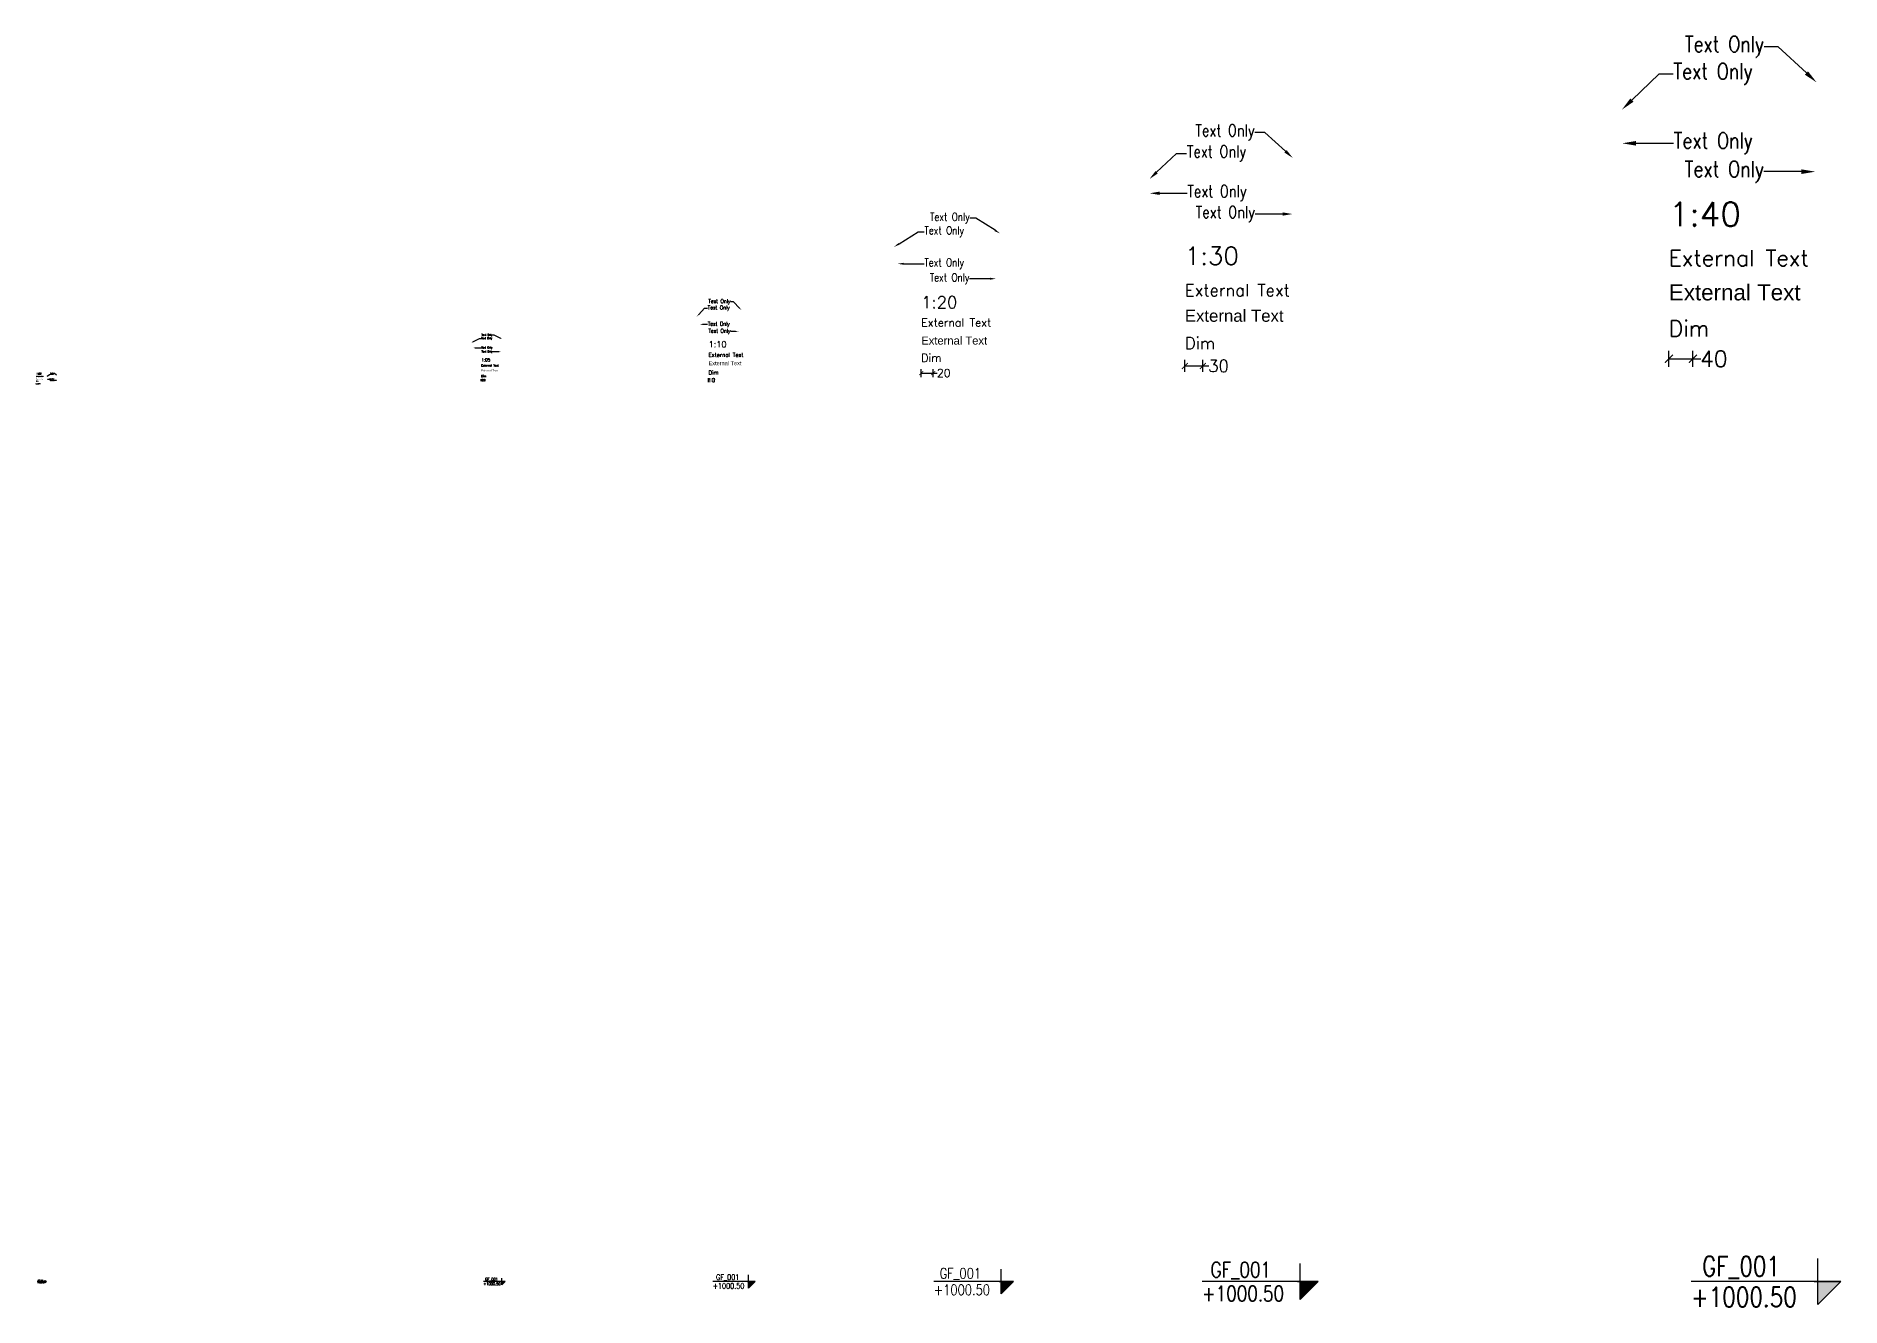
# Model space of a CAD drawing. Header units: millimetres. Extents: x 20588 to 267277, y 8853 to 162867.
# Drawn here: x 20588 to 29612, y 112237 to 118594 of the extents above; entities that cross this region are included whole.
import ezdxf
from ezdxf import colors
from ezdxf.entities.mleader import LeaderData, LeaderLine
from ezdxf.enums import TextEntityAlignment as Align
from ezdxf.math import Vec2, Vec3

# ---------------------------------------------------------------- set-up
doc = ezdxf.new("R2010")
doc.units = ezdxf.units.MM
doc.header["$MEASUREMENT"] = 0
doc.layers.get('Defpoints').update_dxf_attribs({"color": 8})
for name, color, linetype in [('Ano_Tag_Lvl', 95, 'Continuous'), ('Dim_Arc_02', 4, 'Continuous'), ('Dim_Arc_05', 4, 'Continuous'), ('Dim_Arc_10', 4, 'Continuous'), ('Dim_Arc_100', 4, 'Continuous'), ('Dim_Arc_20', 4, 'Continuous'), ('Dim_Arc_30', 4, 'Continuous'), ('Dim_Arc_40', 4, 'Continuous'), ('Hth_Section tag', 204, 'Continuous'), ('Txt_Arc', 95, 'Continuous'), ('Txt_Tag', 95, 'Continuous')]:
    doc.layers.add(name, color=color, linetype=linetype)
doc.styles.add('ARIAL', font='arial.ttf')
doc.styles.add('Jwalant', font='romans.shx', dxfattribs={"width": 0.8})
doc.styles.add('MSA_Standard', font='romans.shx')
doc.dimstyles.new('Msa_1_02', dxfattribs={"dimscale": 2, "dimtxt": 2, "dimasz": 1, "dimexe": 1, "dimexo": 0, "dimgap": 0, "dimtad": 0, "dimdec": 0, "dimzin": 0, "dimdsep": 46, "dimtxsty": 'MSA_Standard', "dimblk": 'ARCHTICK', "dimcen": 0.09, "dimclrd": 4, "dimclre": 4, "dimclrt": 6, "dimadec": 0, "dimazin": 0, "dimtfac": 1, "dimtdec": 0, "dimtofl": 0, "dimtmove": 1, "dimatfit": 3, "dimfxl": 0, "dimtolj": 1, "dimtzin": 0, "dimlwd": -1, "dimlwe": -1, "dimarcsym": 0})
doc.dimstyles.new('Msa_1_05', dxfattribs={"dimscale": 5, "dimtxt": 2, "dimasz": 1, "dimexe": 1, "dimexo": 0, "dimgap": 0, "dimtad": 0, "dimdec": 0, "dimzin": 0, "dimdsep": 46, "dimtxsty": 'MSA_Standard', "dimblk": 'ARCHTICK', "dimcen": 0.09, "dimclrd": 4, "dimclre": 4, "dimclrt": 6, "dimadec": 0, "dimazin": 0, "dimtfac": 1, "dimtdec": 0, "dimtofl": 0, "dimtmove": 0, "dimatfit": 3, "dimfxl": 0, "dimtolj": 1, "dimtzin": 0, "dimlwd": -1, "dimlwe": -1, "dimarcsym": 0})
doc.dimstyles.new('Msa_1_10', dxfattribs={"dimscale": 10, "dimtxt": 2, "dimasz": 1, "dimexe": 1, "dimexo": 0, "dimgap": 0, "dimtad": 0, "dimdec": 0, "dimzin": 0, "dimdsep": 46, "dimtxsty": 'MSA_Standard', "dimblk": 'ARCHTICK', "dimcen": 0.09, "dimclrd": 4, "dimclre": 4, "dimclrt": 6, "dimadec": 0, "dimazin": 0, "dimtfac": 1, "dimtdec": 0, "dimtofl": 0, "dimtmove": 0, "dimatfit": 3, "dimfxl": 0, "dimtolj": 1, "dimtzin": 0, "dimlwd": -1, "dimlwe": -1, "dimarcsym": 0})
doc.dimstyles.new('Msa_1_20', dxfattribs={"dimscale": 20, "dimtxt": 2, "dimasz": 1, "dimexe": 1, "dimexo": 0, "dimgap": 0, "dimtad": 0, "dimdec": 0, "dimzin": 0, "dimdsep": 46, "dimtxsty": 'MSA_Standard', "dimblk": 'ARCHTICK', "dimcen": 0.09, "dimclrd": 4, "dimclre": 4, "dimclrt": 6, "dimadec": 0, "dimazin": 0, "dimtfac": 1, "dimtdec": 0, "dimtofl": 0, "dimtmove": 0, "dimatfit": 3, "dimfxl": 0, "dimtolj": 1, "dimtzin": 0, "dimlwd": -1, "dimlwe": -1, "dimarcsym": 0})
doc.dimstyles.new('Msa_1_30', dxfattribs={"dimscale": 30, "dimtxt": 2, "dimasz": 1, "dimexe": 1, "dimexo": 0, "dimgap": 0, "dimtad": 0, "dimdec": 0, "dimzin": 0, "dimdsep": 46, "dimtxsty": 'MSA_Standard', "dimblk": 'ARCHTICK', "dimcen": 0.09, "dimclrd": 4, "dimclre": 4, "dimclrt": 6, "dimadec": 0, "dimazin": 0, "dimtfac": 1, "dimtdec": 0, "dimtofl": 0, "dimtmove": 0, "dimatfit": 3, "dimfxl": 0, "dimtolj": 1, "dimtzin": 0, "dimlwd": -1, "dimlwe": -1, "dimarcsym": 0})
doc.dimstyles.new('Msa_1_40', dxfattribs={"dimscale": 40, "dimtxt": 2, "dimasz": 1, "dimexe": 1, "dimexo": 0, "dimgap": 0, "dimtad": 0, "dimdec": 0, "dimzin": 0, "dimdsep": 46, "dimtxsty": 'MSA_Standard', "dimblk": 'ARCHTICK', "dimcen": 0.09, "dimclrd": 4, "dimclre": 4, "dimclrt": 6, "dimadec": 0, "dimazin": 0, "dimtfac": 1, "dimtdec": 0, "dimtofl": 0, "dimtmove": 0, "dimatfit": 3, "dimfxl": 0, "dimtolj": 1, "dimtzin": 0, "dimlwd": -1, "dimlwe": -1, "dimarcsym": 0})

# ---------------------------------------------------------------- blocks, each defined once
blk = doc.blocks.new('_ArchTick')
at = {"linetype": 'ByBlock', "const_width": 0.15}
blk.add_lwpolyline([(-0.5, -0.5), (0.5, 0.5)], dxfattribs=at)
blk = doc.blocks.new('*D4')
at = {"layer": 'Defpoints', "color": 0, "transparency": 16777216}
for p in [(28871.6, 116980), (28751.6, 116896.3), (28871.6, 116896.3)]:
    blk.add_point(p, dxfattribs=at)
at = {"layer": 'Dim_Arc_40', "color": 4, "transparency": 16777216}
for p, q in [((28751.6, 116940), (28751.6, 117020)), ((28751.6, 116980), (28871.6, 116980)), ((28871.6, 116940), (28871.6, 117020)), ((28871.6, 116980), (28911.6, 116980))]:
    blk.add_line(p, q, dxfattribs=at)
at = {"layer": 'Dim_Arc_40', "color": 4, "transparency": 16777216, "xscale": 40, "yscale": 40, "zscale": 40, "rotation": 180}
blk.add_blockref('_ArchTick', (28751.6, 116980), dxfattribs=at)
at = {"layer": 'Dim_Arc_40', "color": 4, "transparency": 16777216, "xscale": 40, "yscale": 40, "zscale": 40}
blk.add_blockref('_ArchTick', (28871.6, 116980), dxfattribs=at)
at = {"layer": 'Dim_Arc_40', "color": 6, "transparency": 16777216, "insert": (28976.3, 116980), "char_height": 80, "attachment_point": 5, "style": 'MSA_Standard'}
blk.add_mtext('\\A1;40', dxfattribs=at)
blk = doc.blocks.new('*D5')
at = {"layer": 'Defpoints', "color": 0, "transparency": 16777216}
for p in [(26331.4, 116881.6), (26421.4, 116944.4), (26421.4, 116881.6)]:
    blk.add_point(p, dxfattribs=at)
at = {"layer": 'Dim_Arc_30', "color": 4, "transparency": 16777216}
for p, q in [((26331.4, 116914.4), (26331.4, 116974.4)), ((26421.4, 116914.4), (26421.4, 116974.4)), ((26331.4, 116944.4), (26421.4, 116944.4)), ((26421.4, 116944.4), (26451.4, 116944.4))]:
    blk.add_line(p, q, dxfattribs=at)
at = {"layer": 'Dim_Arc_30', "color": 4, "transparency": 16777216, "xscale": 30, "yscale": 30, "zscale": 30, "rotation": 180}
blk.add_blockref('_ArchTick', (26331.4, 116944.4), dxfattribs=at)
at = {"layer": 'Dim_Arc_30', "color": 4, "transparency": 16777216, "xscale": 30, "yscale": 30, "zscale": 30}
blk.add_blockref('_ArchTick', (26421.4, 116944.4), dxfattribs=at)
at = {"layer": 'Dim_Arc_30', "color": 6, "transparency": 16777216, "insert": (26500, 116944.4), "char_height": 60, "attachment_point": 5, "style": 'MSA_Standard'}
blk.add_mtext('\\A1;30', dxfattribs=at)
blk = doc.blocks.new('*D6')
at = {"layer": 'Defpoints', "color": 0, "transparency": 16777216}
for p in [(25013.7, 116867), (25073.7, 116908.8), (25073.7, 116867)]:
    blk.add_point(p, dxfattribs=at)
at = {"layer": 'Dim_Arc_20', "color": 4, "transparency": 16777216}
for p, q in [((25013.7, 116888.8), (25013.7, 116928.8)), ((25013.7, 116908.8), (25073.7, 116908.8)), ((25073.7, 116888.8), (25073.7, 116928.8)), ((25073.7, 116908.8), (25093.7, 116908.8))]:
    blk.add_line(p, q, dxfattribs=at)
at = {"layer": 'Dim_Arc_20', "color": 4, "transparency": 16777216, "xscale": 20, "yscale": 20, "zscale": 20, "rotation": 180}
blk.add_blockref('_ArchTick', (25013.7, 116908.8), dxfattribs=at)
at = {"layer": 'Dim_Arc_20', "color": 4, "transparency": 16777216, "xscale": 20, "yscale": 20, "zscale": 20}
blk.add_blockref('_ArchTick', (25073.7, 116908.8), dxfattribs=at)
at = {"layer": 'Dim_Arc_20', "color": 6, "transparency": 16777216, "insert": (25126.1, 116908.8), "char_height": 40, "attachment_point": 5, "style": 'MSA_Standard'}
blk.add_mtext('\\A1;20', dxfattribs=at)
blk = doc.blocks.new('*D7')
at = {"layer": 'Defpoints', "color": 0, "transparency": 16777216}
for p in [(23980, 116873.2), (23950, 116852.3), (23980, 116852.3)]:
    blk.add_point(p, dxfattribs=at)
at = {"layer": 'Dim_Arc_10', "color": 4, "transparency": 16777216}
for p, q in [((23950, 116863.2), (23950, 116883.2)), ((23950, 116873.2), (23950.2, 116873.2)), ((23980, 116873.2), (23979.7, 116873.2)), ((23980, 116863.2), (23980, 116883.2))]:
    blk.add_line(p, q, dxfattribs=at)
at = {"layer": 'Dim_Arc_10', "color": 4, "transparency": 16777216, "xscale": 10, "yscale": 10, "zscale": 10, "rotation": 180}
blk.add_blockref('_ArchTick', (23950, 116873.2), dxfattribs=at)
at = {"layer": 'Dim_Arc_10', "color": 4, "transparency": 16777216, "xscale": 10, "yscale": 10, "zscale": 10}
blk.add_blockref('_ArchTick', (23980, 116873.2), dxfattribs=at)
at = {"layer": 'Dim_Arc_10', "color": 6, "transparency": 16777216, "insert": (23965, 116873.2), "char_height": 20, "attachment_point": 5, "style": 'MSA_Standard'}
blk.add_mtext('\\A1;10', dxfattribs=at)
blk = doc.blocks.new('*D15')
at = {"layer": 'Defpoints', "color": 0, "transparency": 16777216}
for p in [(22833.6, 116873.2), (22813.6, 116852.3), (22833.6, 116852.3)]:
    blk.add_point(p, dxfattribs=at)
at = {"layer": 'Dim_Arc_05', "color": 4, "transparency": 16777216}
for p, q in [((22813.6, 116868.2), (22813.6, 116878.2)), ((22813.6, 116873.2), (22815.5, 116873.2)), ((22833.6, 116873.2), (22831.7, 116873.2)), ((22833.6, 116868.2), (22833.6, 116878.2))]:
    blk.add_line(p, q, dxfattribs=at)
at = {"layer": 'Dim_Arc_05', "color": 4, "transparency": 16777216, "xscale": 5, "yscale": 5, "zscale": 5, "rotation": 180}
blk.add_blockref('_ArchTick', (22813.6, 116873.2), dxfattribs=at)
at = {"layer": 'Dim_Arc_05', "color": 4, "transparency": 16777216, "xscale": 5, "yscale": 5, "zscale": 5}
blk.add_blockref('_ArchTick', (22833.6, 116873.2), dxfattribs=at)
at = {"layer": 'Dim_Arc_05', "color": 6, "transparency": 16777216, "insert": (22823.6, 116873.2), "char_height": 10, "attachment_point": 5, "style": 'MSA_Standard'}
blk.add_mtext('\\A1;05', dxfattribs=at)
blk = doc.blocks.new('*D16')
at = {"layer": 'Defpoints', "color": 0, "transparency": 16777216}
for p in [(20589, 116842), (20609, 116855.2), (20609, 116842)]:
    blk.add_point(p, dxfattribs=at)
at = {"layer": 'Dim_Arc_02', "color": 4, "transparency": 16777216}
for p, q in [((20589, 116853.2), (20589, 116857.2)), ((20589, 116855.2), (20595.7, 116855.2)), ((20609, 116855.2), (20602.2, 116855.2)), ((20609, 116853.2), (20609, 116857.2))]:
    blk.add_line(p, q, dxfattribs=at)
at = {"layer": 'Dim_Arc_02', "color": 4, "transparency": 16777216, "xscale": 2, "yscale": 2, "zscale": 2, "rotation": 180}
blk.add_blockref('_ArchTick', (20589, 116855.2), dxfattribs=at)
at = {"layer": 'Dim_Arc_02', "color": 4, "transparency": 16777216, "xscale": 2, "yscale": 2, "zscale": 2}
blk.add_blockref('_ArchTick', (20609, 116855.2), dxfattribs=at)
at = {"layer": 'Dim_Arc_02', "color": 6, "transparency": 16777216, "insert": (20599, 116855.2), "char_height": 4, "attachment_point": 5, "style": 'MSA_Standard'}
blk.add_mtext('\\A1;02', dxfattribs=at)
blk = doc.blocks.new('Anno_Section Line')
at = {"layer": 'Hth_Section tag'}
blk.add_hatch(color=256, dxfattribs=at).paths.add_polyline_path([(332708, 109763), (335309, 112364), (332708, 112364)])
for p, q in [((332708, 109763), (332708, 114966)), ((335309, 112364), (318506, 112364)), ((332305, 112364), (335309, 112364)), ((335309, 112364), (332305, 112364)), ((332305, 112364), (335309, 112364)), ((332708, 109763), (332708, 112364)), ((335309, 112364), (332708, 109763))]:
    blk.add_line(p, q)
at = {"layer": 'Txt_Tag', "linetype": 'ByBlock', "style": 'Jwalant', "width": 0.8}
blk.add_attdef('ELEVATIONNAME', text='', height=2220, dxfattribs=at).set_placement((318500, 115189), align=Align.TOP_LEFT)
at = {"layer": 'Txt_Tag', "style": 'Jwalant', "width": 0.8}
blk.add_attdef('ELEVATIONHEIGHT', text='', height=2220, dxfattribs=at).set_placement((318488, 111730), align=Align.TOP_LEFT)

msp = doc.modelspace()

# ---------------------------------------------------------------- block references
at = {"layer": 'Ano_Tag_Lvl'}
for p, xscale, yscale, zscale in [((15417.9, 108483.5), 0.03453687585563908, 0.03453687585563908, 0.03453687585563908), ((14679.1, 107360.3), 0.04453365774533608, 0.04453365774533608, 0.04453365774533608), ((19711.9, 112053.2), 0.002767901585318889, 0.002767901585318889, 0.002767901585318889), ((20750.2, 111632.5), 0.006512709612512641, 0.006512709612512641, 0.006512709612512641), ((19951.1, 110946.1), 0.01262141496562474, 0.01262141496562474, 0.01262141496562474)]:
    msp.add_blockref('Anno_Section Line', p, dxfattribs=dict(at, xscale=xscale, yscale=yscale, zscale=zscale)).add_auto_attribs({'ELEVATIONNAME': ' GF_001', 'ELEVATIONHEIGHT': '+1000.50'})
at = {"layer": 'Ano_Tag_Lvl', "xscale": 0.0236894269607491, "yscale": 0.0236894269607491, "zscale": 0.0236894269607491, "rotation": 0.001412001459153}
msp.add_blockref('Anno_Section Line', (17531.4, 109702.2), dxfattribs=at).add_auto_attribs({'ELEVATIONNAME': ' GF_001', 'ELEVATIONHEIGHT': '+1000.50'})

# ---------------------------------------------------------------- texts
at = {"layer": 'Dim_Arc_100', "attachment_point": 1, "style": 'MSA_Standard'}
for insert, char_height, width in [((28751.6, 117171.7), 80, 171.429), ((26331.4, 117088.1), 60, 128.571), ((25013.7, 117004.6), 40, 85.714), ((20589, 116870), 4, 8.571), ((22813.6, 116899), 10, 21.429), ((23950, 116921.1), 20, 42.857)]:
    msp.add_mtext('Dim', dxfattribs=dict(at, insert=insert, char_height=char_height, width=width))
at = {"layer": 'Txt_Arc', "style": 'MSA_Standard'}
for s, height, p in [('1:40', 120, (28751.6, 117643.5)), ('1:30', 90, (26331.4, 117450.1)), ('1:20', 60, (25013.7, 117232.9)), ('1:10', 30, (23950, 117037.5)), ('1:05', 15, (22813.6, 116967.1)), ('1:02', 8, (20590.2, 116901.6))]:
    msp.add_text(s, height=height, dxfattribs=at).set_placement(p)
at = {"layer": 'Txt_Arc', "attachment_point": 1}
for insert, char_height, width, style in [((28751.6, 117524.3), 80, 1409.094, 'MSA_Standard'), ((26331.4, 117352.6), 60, 1062.142, 'MSA_Standard'), ((28751.6, 117352.3), 80, 1409.094, 'ARIAL'), ((26331.4, 117225.2), 60, 1062.142, 'ARIAL'), ((25013.7, 117181), 40, 707.749, 'MSA_Standard'), ((25013.7, 117091.2), 40, 707.749, 'ARIAL'), ((22813.6, 116952.1), 10, 175.823, 'MSA_Standard'), ((23950, 116968), 20, 349.419, 'ARIAL'), ((23950, 117009.3), 20, 349.419, 'MSA_Standard'), ((20589, 116882), 4, 93.407, 'ARIAL'), ((20589, 116893.8), 4, 93.407, 'MSA_Standard'), ((22813.6, 116926.8), 10, 175.823, 'ARIAL')]:
    msp.add_mtext('External Text', dxfattribs=dict(at, insert=insert, char_height=char_height, width=width, style=style))

# ---------------------------------------------------------------- dimensions: what is measured, and where the dimension line sits
at = {"layer": 'Dim_Arc_02'}
dim = msp.add_linear_dim(base=(20609, 116855.2), p1=(20589, 116842), p2=(20609, 116842), text='02', dimstyle='Msa_1_02', dxfattribs=at)
dim.commit()
dim.dimension.update_dxf_attribs({"geometry": '*D16', "text_midpoint": (20599, 116855.2)})
at = {"layer": 'Dim_Arc_05'}
dim = msp.add_linear_dim(base=(22833.6, 116873.2), p1=(22813.6, 116852.3), p2=(22833.6, 116852.3), text='05', dimstyle='Msa_1_05', dxfattribs=at)
dim.commit()
dim.dimension.update_dxf_attribs({"geometry": '*D15', "text_midpoint": (22823.6, 116873.2)})
at = {"layer": 'Dim_Arc_10'}
dim = msp.add_linear_dim(base=(23980, 116873.2), p1=(23950, 116852.3), p2=(23980, 116852.3), text='10', dimstyle='Msa_1_10', dxfattribs=at)
dim.commit()
dim.dimension.update_dxf_attribs({"geometry": '*D7', "text_midpoint": (23965, 116873.2)})
at = {"layer": 'Dim_Arc_20'}
dim = msp.add_linear_dim(base=(25073.7, 116908.8), p1=(25013.7, 116867), p2=(25073.7, 116867), text='20', dimstyle='Msa_1_20', dxfattribs=at)
dim.commit()
dim.dimension.update_dxf_attribs({"geometry": '*D6', "text_midpoint": (25126.1, 116908.8)})
at = {"layer": 'Dim_Arc_30'}
dim = msp.add_linear_dim(base=(26421.4, 116944.4), p1=(26331.4, 116881.6), p2=(26421.4, 116881.6), text='30', dimstyle='Msa_1_30', dxfattribs=at)
dim.commit()
dim.dimension.update_dxf_attribs({"geometry": '*D5', "text_midpoint": (26500, 116944.4)})
at = {"layer": 'Dim_Arc_40'}
dim = msp.add_linear_dim(base=(28871.6, 116980), p1=(28751.6, 116896.3), p2=(28871.6, 116896.3), text='40', dimstyle='Msa_1_40', dxfattribs=at)
dim.commit()
dim.dimension.update_dxf_attribs({"geometry": '*D4', "text_midpoint": (28976.3, 116980)})

# ---------------------------------------------------------------- leaders
at = {"layer": 'Txt_Arc'}
ml = msp.add_multileader_mtext('Standard', dxfattribs=at)
ml.set_content('{\\Fsimplex|c0;Text Only}', color=256, style='Jwalant')
ml.set_leader_properties()
ml.build(insert=Vec2(0, 0))
ml.multileader.update_dxf_attribs({"dogleg_length": 70, "arrow_head_size": 70})
ctx = ml.context
ctx.base_point, ctx.char_height, ctx.arrow_head_size, ctx.landing_gap_size, ctx.plane_origin = Vec3(28771.9, 118541.1), 80, 70, 1, Vec3(29550.7, 118362.3)
ctx.text_align_type = 2
notes = []
notes.append((ctx, [(0, (1, 1, 0), (29297.7, 118541.1), (-1, 0), 70, [(0, [(29490.7, 118362.3)], 0, [])])]))
ctx.mtext.insert, ctx.mtext.width, ctx.mtext.alignment, ctx.mtext.flow_direction = Vec3(29226.7, 118594.5), 453.761, 3, 5
ml = msp.add_multileader_mtext('Standard', dxfattribs=at)
ml.set_content('{\\Fsimplex|c0;Text Only}', color=256, style='Jwalant')
ml.set_leader_properties()
ml.build(insert=Vec2(0, 0))
ml.multileader.update_dxf_attribs({"text_right_attachment_type": 6, "dogleg_length": 70, "arrow_head_size": 70})
ctx = ml.context
ctx.base_point, ctx.char_height, ctx.arrow_head_size, ctx.landing_gap_size, ctx.plane_origin = Vec3(28773.4, 118404.8), 80, 70, 1, Vec3(28450.4, 118226)
ctx.right_attachment = 6
notes.append((ctx, [(0, (1, 1, 0), (28703.4, 118404.8), (1, 0), 70, [(0, [(28516.3, 118226)], 0, [])])]))
ctx.mtext.insert, ctx.mtext.width, ctx.mtext.flow_direction = Vec3(28774.4, 118458.2), 453.761, 5
ml = msp.add_multileader_mtext('Standard', dxfattribs=at)
ml.set_content('{\\Fsimplex|c0;Text Only}', color=256, style='Jwalant')
ml.set_leader_properties()
ml.build(insert=Vec2(0, 0))
ml.multileader.update_dxf_attribs({"dogleg_length": 50, "arrow_head_size": 50})
ctx = ml.context
ctx.base_point, ctx.char_height, ctx.arrow_head_size, ctx.landing_gap_size, ctx.plane_origin = Vec3(26337.1, 118112.8), 60, 50, 1, Vec3(26915.8, 117984.4)
ctx.text_align_type = 2
notes.append((ctx, [(0, (1, 1, 0), (26731, 118112.8), (-1, 0), 50, [(0, [(26871.6, 117984.4)], 0, [])])]))
ctx.mtext.insert, ctx.mtext.width, ctx.mtext.alignment, ctx.mtext.flow_direction = Vec3(26680, 118152.8), 341.873, 3, 5
ml = msp.add_multileader_mtext('Standard', dxfattribs=at)
ml.set_content('{\\Fsimplex|c0;Text Only}', color=256, style='Jwalant')
ml.set_leader_properties()
ml.build(insert=Vec2(0, 0))
ml.multileader.update_dxf_attribs({"text_right_attachment_type": 6, "dogleg_length": 50, "arrow_head_size": 50})
ctx = ml.context
ctx.base_point, ctx.char_height, ctx.arrow_head_size, ctx.landing_gap_size, ctx.plane_origin = Vec3(26340.5, 118007.2), 60, 50, 1, Vec3(26105.7, 117878.8)
ctx.right_attachment = 6
notes.append((ctx, [(0, (1, 1, 0), (26290.5, 118007.2), (1, 0), 50, [(0, [(26154.1, 117878.8)], 0, [])])]))
ctx.mtext.insert, ctx.mtext.width, ctx.mtext.flow_direction = Vec3(26341.5, 118047.2), 341.873, 5
ml = msp.add_multileader_mtext('Standard', dxfattribs=at)
ml.set_content('{\\Fsimplex|c0;Text Only}', color=256, style='Jwalant')
ml.set_leader_properties()
ml.build(insert=Vec2(0, 0))
ml.multileader.update_dxf_attribs({"has_dogleg": 0, "text_right_attachment_type": 6, "dogleg_length": 1, "arrow_head_size": 70})
ctx = ml.context
ctx.base_point, ctx.char_height, ctx.arrow_head_size, ctx.landing_gap_size, ctx.plane_origin = Vec3(28774.7, 118058.1), 80, 70, 1, Vec3(28517.7, 118058.1)
ctx.right_attachment = 6
notes.append((ctx, [(0, (1, 1, 0), (28773.7, 118058.1), (1, 0), 1, [(0, [(28517.7, 118058.1)], 0, [])])]))
ctx.mtext.insert, ctx.mtext.flow_direction = Vec3(28775.7, 118111.4), 5
ml = msp.add_multileader_mtext('Standard', dxfattribs=at)
ml.set_content('{\\Fsimplex|c0;Text Only}', color=256, style='Jwalant')
ml.set_leader_properties()
ml.build(insert=Vec2(0, 0))
ml.multileader.update_dxf_attribs({"has_dogleg": 0, "dogleg_length": 1, "arrow_head_size": 70})
ctx = ml.context
ctx.base_point, ctx.char_height, ctx.arrow_head_size, ctx.landing_gap_size, ctx.plane_origin = Vec3(28773.9, 117916.2), 80, 70, 1, Vec3(29484, 117916.2)
ctx.text_align_type = 2
notes.append((ctx, [(0, (1, 1, 0), (29228, 117916.2), (-1, 0), 1, [(0, [(29484, 117916.2)], 0, [])])]))
ctx.mtext.insert, ctx.mtext.alignment, ctx.mtext.flow_direction = Vec3(29226, 117969.5), 3, 5
ml = msp.add_multileader_mtext('Standard', dxfattribs=at)
ml.set_content('{\\Fsimplex|c0;Text Only}', color=256, style='Jwalant')
ml.set_leader_properties()
ml.build(insert=Vec2(0, 0))
ml.multileader.update_dxf_attribs({"has_dogleg": 0, "text_right_attachment_type": 6, "dogleg_length": 1, "arrow_head_size": 50})
ctx = ml.context
ctx.base_point, ctx.char_height, ctx.arrow_head_size, ctx.landing_gap_size, ctx.plane_origin = Vec3(26342.6, 117808.1), 60, 50, 1, Vec3(26155, 117808.1)
ctx.right_attachment = 6
notes.append((ctx, [(0, (1, 1, 0), (26341.6, 117808.1), (1, 0), 1, [(0, [(26155, 117808.1)], 0, [])])]))
ctx.mtext.insert, ctx.mtext.flow_direction = Vec3(26343.6, 117848.1), 5
ml = msp.add_multileader_mtext('Standard', dxfattribs=at)
ml.set_content('{\\Fsimplex|c0;Text Only}', color=256, style='Jwalant')
ml.set_leader_properties()
ml.build(insert=Vec2(0, 0))
ml.multileader.update_dxf_attribs({"dogleg_length": 30, "arrow_head_size": 30})
ctx = ml.context
ctx.base_point, ctx.char_height, ctx.arrow_head_size, ctx.landing_gap_size, ctx.plane_origin = Vec3(25028.6, 117683.4), 40, 30, 1, Vec3(25407.7, 117606.9)
ctx.text_align_type = 2
notes.append((ctx, [(0, (1, 1, 0), (25286.1, 117683.4), (-1, 0), 30, [(0, [(25407.7, 117606.9)], 0, [])])]))
ctx.mtext.insert, ctx.mtext.alignment, ctx.mtext.flow_direction = Vec3(25255.1, 117710.1), 3, 5
ml = msp.add_multileader_mtext('Standard', dxfattribs=at)
ml.set_content('{\\Fsimplex|c0;Text Only}', color=256, style='Jwalant')
ml.set_leader_properties()
ml.build(insert=Vec2(0, 0))
ml.multileader.update_dxf_attribs({"has_dogleg": 0, "dogleg_length": 1, "arrow_head_size": 50})
ctx = ml.context
ctx.base_point, ctx.char_height, ctx.arrow_head_size, ctx.landing_gap_size, ctx.plane_origin = Vec3(26342.4, 117704.3), 60, 50, 1, Vec3(26870.3, 117704.3)
ctx.text_align_type = 2
notes.append((ctx, [(0, (1, 1, 0), (26683.7, 117704.3), (-1, 0), 1, [(0, [(26870.3, 117704.3)], 0, [])])]))
ctx.mtext.insert, ctx.mtext.alignment, ctx.mtext.flow_direction = Vec3(26681.7, 117744.3), 3, 5
ml = msp.add_multileader_mtext('Standard', dxfattribs=at)
ml.set_content('{\\Fsimplex|c0;Text Only}', color=256, style='Jwalant')
ml.set_leader_properties()
ml.build(insert=Vec2(0, 0))
ml.multileader.update_dxf_attribs({"text_right_attachment_type": 6, "dogleg_length": 30, "arrow_head_size": 30})
ctx = ml.context
ctx.base_point, ctx.char_height, ctx.arrow_head_size, ctx.landing_gap_size, ctx.plane_origin = Vec3(25028.6, 117615.8), 40, 30, 1, Vec3(24877, 117539.4)
ctx.right_attachment = 6
notes.append((ctx, [(0, (1, 1, 0), (24998.6, 117615.8), (1, 0), 30, [(0, [(24877, 117539.4)], 0, [])])]))
ctx.mtext.insert, ctx.mtext.flow_direction = Vec3(25029.6, 117642.5), 5
ml = msp.add_multileader_mtext('Standard', dxfattribs=at)
ml.set_content('{\\Fsimplex|c0;Text Only}', color=256, style='Jwalant')
ml.set_leader_properties()
ml.build(insert=Vec2(0, 0))
ml.multileader.update_dxf_attribs({"has_dogleg": 0, "text_right_attachment_type": 6, "dogleg_length": 1, "arrow_head_size": 30})
ctx = ml.context
ctx.base_point, ctx.char_height, ctx.arrow_head_size, ctx.landing_gap_size, ctx.plane_origin = Vec3(25028.3, 117455.5), 40, 30, 1, Vec3(24895.7, 117455.5)
ctx.right_attachment = 6
notes.append((ctx, [(0, (1, 1, 0), (25027.3, 117455.5), (1, 0), 1, [(0, [(24895.7, 117455.5)], 0, [])])]))
ctx.mtext.insert, ctx.mtext.flow_direction = Vec3(25029.3, 117482.1), 5
ml = msp.add_multileader_mtext('Standard', dxfattribs=at)
ml.set_content('{\\Fsimplex|c0;Text Only}', color=256, style='Jwalant')
ml.set_leader_properties()
ml.build(insert=Vec2(0, 0))
ml.multileader.update_dxf_attribs({"has_dogleg": 0, "dogleg_length": 1, "arrow_head_size": 30})
ctx = ml.context
ctx.base_point, ctx.char_height, ctx.arrow_head_size, ctx.landing_gap_size, ctx.plane_origin = Vec3(25027.3, 117380.6), 40, 30, 1, Vec3(25387.4, 117380.6)
ctx.text_align_type = 2
notes.append((ctx, [(0, (1, 1, 0), (25255.9, 117380.6), (-1, 0), 1, [(0, [(25387.4, 117380.6)], 0, [])])]))
ctx.mtext.insert, ctx.mtext.alignment, ctx.mtext.flow_direction = Vec3(25253.9, 117407.2), 3, 5
ml = msp.add_multileader_mtext('Standard', dxfattribs=at)
ml.set_content('{\\Fsimplex|c0;Text Only}', color=256, style='Jwalant')
ml.set_leader_properties()
ml.build(insert=Vec2(0, 0))
ml.multileader.update_dxf_attribs({"text_right_attachment_type": 6, "dogleg_length": 15, "arrow_head_size": 15})
ctx = ml.context
ctx.base_point, ctx.char_height, ctx.arrow_head_size, ctx.landing_gap_size, ctx.plane_origin = Vec3(23945.2, 117233.1), 20, 15, 1, Vec3(23890.6, 117191)
ctx.right_attachment = 6
notes.append((ctx, [(0, (1, 1, 0), (23930.2, 117233.1), (1, 0), 15, [(0, [(23890.6, 117191)], 0, [])])]))
ctx.mtext.insert, ctx.mtext.flow_direction = Vec3(23946.2, 117246.5), 5
ml = msp.add_multileader_mtext('Standard', dxfattribs=at)
ml.set_content('{\\Fsimplex|c0;Text Only}', color=256, style='Jwalant')
ml.set_leader_properties()
ml.build(insert=Vec2(0, 0))
ml.multileader.update_dxf_attribs({"dogleg_length": 15, "arrow_head_size": 15})
ctx = ml.context
ctx.base_point, ctx.char_height, ctx.arrow_head_size, ctx.landing_gap_size, ctx.plane_origin = Vec3(23945.4, 117265.2), 20, 15, 1, Vec3(24114.8, 117223.1)
ctx.text_align_type = 2
notes.append((ctx, [(0, (1, 1, 0), (24075.2, 117265.2), (-1, 0), 15, [(0, [(24114.8, 117223.1)], 0, [])])]))
ctx.mtext.insert, ctx.mtext.alignment, ctx.mtext.flow_direction = Vec3(24059.2, 117278.6), 3, 5
ml = msp.add_multileader_mtext('Standard', dxfattribs=at)
ml.set_content('{\\Fsimplex|c0;Text Only}', color=256, style='Jwalant')
ml.set_leader_properties()
ml.build(insert=Vec2(0, 0))
ml.multileader.update_dxf_attribs({"has_dogleg": 0, "text_right_attachment_type": 6, "dogleg_length": 1, "arrow_head_size": 15})
ctx = ml.context
ctx.base_point, ctx.char_height, ctx.arrow_head_size, ctx.landing_gap_size, ctx.plane_origin = Vec3(23945.5, 117152.5), 20, 15, 1, Vec3(23905.5, 117152.5)
ctx.right_attachment = 6
notes.append((ctx, [(0, (1, 1, 0), (23944.5, 117152.5), (1, 0), 1, [(0, [(23905.5, 117152.5)], 0, [])])]))
ctx.mtext.insert, ctx.mtext.flow_direction = Vec3(23946.5, 117165.8), 5
ml = msp.add_multileader_mtext('Standard', dxfattribs=at)
ml.set_content('{\\Fsimplex|c0;Text Only}', color=256, style='Jwalant')
ml.set_leader_properties()
ml.build(insert=Vec2(0, 0))
ml.multileader.update_dxf_attribs({"has_dogleg": 0, "dogleg_length": 1, "arrow_head_size": 15})
ctx = ml.context
ctx.base_point, ctx.char_height, ctx.arrow_head_size, ctx.landing_gap_size, ctx.plane_origin = Vec3(23945.6, 117116.7), 20, 15, 1, Vec3(24100.5, 117116.7)
ctx.text_align_type = 2
notes.append((ctx, [(0, (1, 1, 0), (24061.4, 117116.7), (-1, 0), 1, [(0, [(24100.5, 117116.7)], 0, [])])]))
ctx.mtext.insert, ctx.mtext.alignment, ctx.mtext.flow_direction = Vec3(24059.4, 117130), 3, 5
ml = msp.add_multileader_mtext('Standard', dxfattribs=at)
ml.set_content('{\\Fsimplex|c0;Text Only}', color=256, style='Jwalant')
ml.set_leader_properties()
ml.build(insert=Vec2(0, 0))
ml.multileader.update_dxf_attribs({"text_right_attachment_type": 6, "arrow_head_size": 8})
ctx = ml.context
ctx.base_point, ctx.char_height, ctx.arrow_head_size, ctx.landing_gap_size, ctx.plane_origin = Vec3(22812.5, 117082), 10, 8, 1, Vec3(22764.8, 117073.8)
ctx.right_attachment = 6
notes.append((ctx, [(0, (1, 1, 0), (22804.5, 117082), (1, 0), 8, [(0, [(22764.8, 117061)], 0, [])])]))
ctx.mtext.insert, ctx.mtext.flow_direction = Vec3(22813.5, 117088.6), 5
ml = msp.add_multileader_mtext('Standard', dxfattribs=at)
ml.set_content('{\\Fsimplex|c0;Text Only}', color=256, style='Jwalant')
ml.set_leader_properties()
ml.build(insert=Vec2(0, 0))
ml.multileader.update_dxf_attribs({"has_dogleg": 0, "text_right_attachment_type": 6, "dogleg_length": 1, "arrow_head_size": 8})
ctx = ml.context
ctx.base_point, ctx.char_height, ctx.arrow_head_size, ctx.landing_gap_size, ctx.plane_origin = Vec3(22812.9, 117035.3), 10, 8, 1, Vec3(22772.9, 117035.3)
ctx.right_attachment = 6
notes.append((ctx, [(0, (1, 1, 0), (22811.9, 117035.3), (1, 0), 1, [(0, [(22772.9, 117035.3)], 0, [])])]))
ctx.mtext.insert, ctx.mtext.flow_direction = Vec3(22813.9, 117041.9), 5
ml = msp.add_multileader_mtext('Standard', dxfattribs=at)
ml.set_content('{\\Fsimplex|c0;Text Only}', color=256, style='Jwalant')
ml.set_leader_properties()
ml.build(insert=Vec2(0, 0))
ml.multileader.update_dxf_attribs({"arrow_head_size": 8})
ctx = ml.context
ctx.base_point, ctx.char_height, ctx.arrow_head_size, ctx.landing_gap_size, ctx.plane_origin = Vec3(22812.4, 117099), 10, 8, 1, Vec3(22918.4, 117090.7)
ctx.text_align_type = 2
notes.append((ctx, [(0, (1, 1, 0), (22878.8, 117099), (-1, 0), 8, [(0, [(22918.4, 117077.9)], 0, [])])]))
ctx.mtext.insert, ctx.mtext.alignment, ctx.mtext.flow_direction = Vec3(22869.8, 117105.6), 3, 5
ml = msp.add_multileader_mtext('Standard', dxfattribs=at)
ml.set_content('{\\Fsimplex|c0;Text Only}', color=256, style='Jwalant')
ml.set_leader_properties()
ml.build(insert=Vec2(0, 0))
ml.multileader.update_dxf_attribs({"has_dogleg": 0, "dogleg_length": 1, "arrow_head_size": 8})
ctx = ml.context
ctx.base_point, ctx.char_height, ctx.arrow_head_size, ctx.landing_gap_size, ctx.plane_origin = Vec3(22812.7, 117015.1), 10, 8, 1, Vec3(22911.2, 117015.1)
ctx.text_align_type = 2
notes.append((ctx, [(0, (1, 1, 0), (22872.1, 117015.1), (-1, 0), 1, [(0, [(22911.2, 117015.1)], 0, [])])]))
ctx.mtext.insert, ctx.mtext.alignment, ctx.mtext.flow_direction = Vec3(22870.1, 117021.8), 3, 5
ml = msp.add_multileader_mtext('Standard', dxfattribs=at)
ml.set_content('{\\Fsimplex|c0;Text Only}', color=256, style='Jwalant')
ml.set_leader_properties()
ml.build(insert=Vec2(0, 0))
ml.multileader.update_dxf_attribs({"text_right_attachment_type": 6, "dogleg_length": 3, "arrow_head_size": 3})
ctx = ml.context
ctx.base_point, ctx.char_height, ctx.arrow_head_size, ctx.landing_gap_size, ctx.plane_origin = Vec3(20657.2, 116901.6), 3, 3, 1, Vec3(20641.3, 116917)
ctx.right_attachment = 6
notes.append((ctx, [(0, (1, 1, 0), (20654.2, 116901.6), (1, 0), 3, [(0, [(20641.3, 116891.3)], 0, [])])]))
ctx.mtext.insert, ctx.mtext.flow_direction = Vec3(20658.2, 116903.6), 5
ml = msp.add_multileader_mtext('Standard', dxfattribs=at)
ml.set_content('{\\Fsimplex|c0;Text Only}', color=256, style='Jwalant')
ml.set_leader_properties()
ml.build(insert=Vec2(0, 0))
ml.multileader.update_dxf_attribs({"has_dogleg": 0, "text_right_attachment_type": 6, "dogleg_length": 1, "arrow_head_size": 3})
ctx = ml.context
ctx.base_point, ctx.arrow_head_size, ctx.landing_gap_size, ctx.plane_origin = Vec3(20655.1, 116878.5), 3, 1, Vec3(20641.3, 116878.5)
ctx.right_attachment = 6
notes.append((ctx, [(0, (1, 1, 0), (20654.1, 116878.5), (1, 0), 1, [(0, [(20641.3, 116878.5)], 0, [])])]))
ctx.mtext.insert, ctx.mtext.flow_direction = Vec3(20656.1, 116881.2), 5
ml = msp.add_multileader_mtext('Standard', dxfattribs=at)
ml.set_content('{\\Fsimplex|c0;Text Only}', color=256, style='Jwalant')
ml.set_leader_properties()
ml.build(insert=Vec2(0, 0))
ml.multileader.update_dxf_attribs({"has_dogleg": 0, "dogleg_length": 1, "arrow_head_size": 3})
ctx = ml.context
ctx.base_point, ctx.arrow_head_size, ctx.landing_gap_size, ctx.plane_origin = Vec3(20655.1, 116871.4), 3, 1, Vec3(20693.4, 116871.4)
ctx.text_align_type = 2
notes.append((ctx, [(0, (1, 1, 0), (20680.6, 116871.4), (-1, 0), 1, [(0, [(20693.4, 116871.4)], 0, [])])]))
ctx.mtext.insert, ctx.mtext.alignment, ctx.mtext.flow_direction = Vec3(20678.6, 116874), 3, 5
ml = msp.add_multileader_mtext('Standard', dxfattribs=at)
ml.set_content('{\\Fsimplex|c0;Text Only}', color=256, style='Jwalant')
ml.set_leader_properties()
ml.build(insert=Vec2(0, 0))
ml.multileader.update_dxf_attribs({"dogleg_length": 3, "arrow_head_size": 3})
ctx = ml.context
ctx.base_point, ctx.char_height, ctx.arrow_head_size, ctx.landing_gap_size, ctx.plane_origin = Vec3(20657.3, 116907.1), 3, 3, 1, Vec3(20692, 116922.5)
ctx.text_align_type = 2
notes.append((ctx, [(0, (1, 1, 0), (20679.2, 116907.1), (-1, 0), 3, [(0, [(20692, 116896.8)], 0, [])])]))
ctx.mtext.insert, ctx.mtext.alignment, ctx.mtext.flow_direction = Vec3(20675.2, 116909.1), 3, 5
for ctx, leaders in notes:
    for number, flags, end, landing, length, lines in leaders:
        leader = LeaderData()
        leader.index, (leader.has_last_leader_line, leader.has_dogleg_vector, leader.attachment_direction) = number, flags
        leader.last_leader_point, leader.dogleg_vector, leader.dogleg_length = Vec3(end), Vec3(landing), length
        for number, points, colour, breaks in lines:
            line = LeaderLine()
            line.index, line.vertices, line.color, line.breaks = number, Vec3.list(points), colors.encode_raw_color(colour), breaks
            leader.lines.append(line)
        ctx.leaders.append(leader)

doc.saveas('drawing.dxf')
